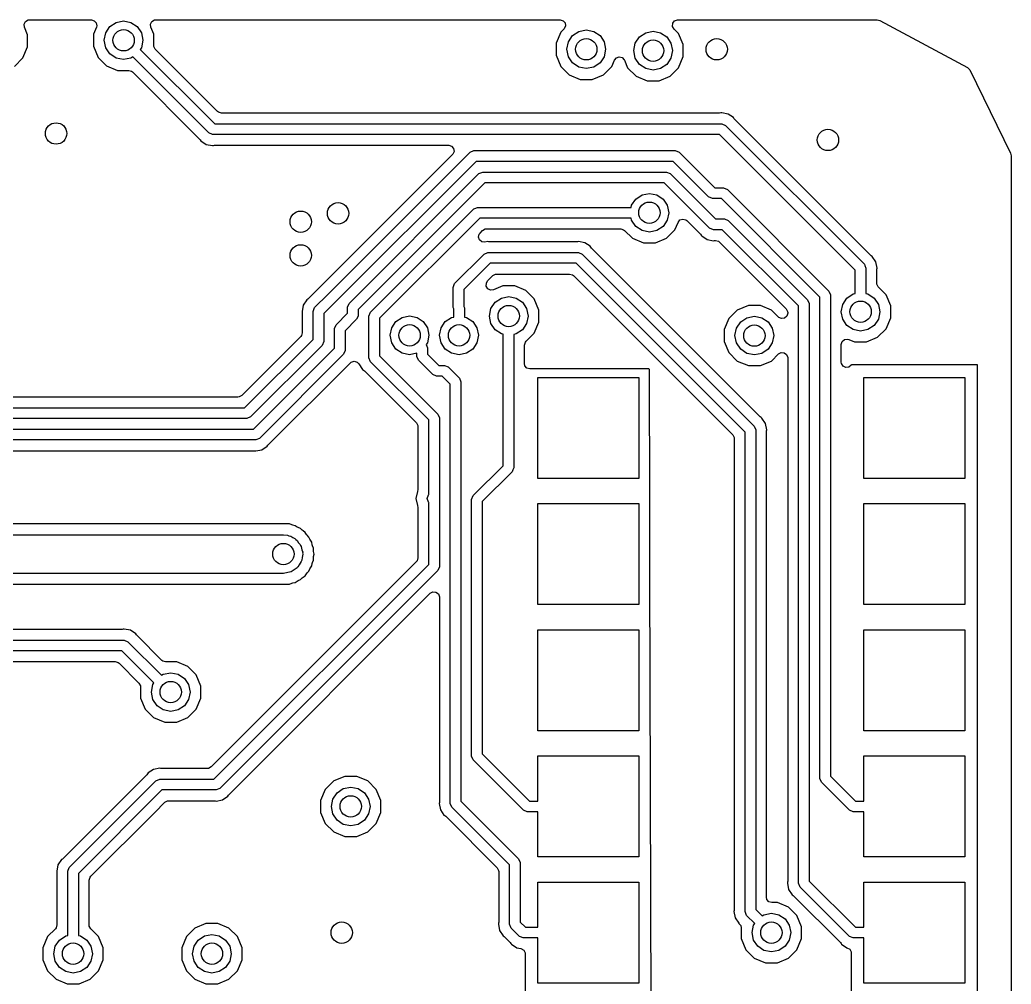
# Model space of a CAD drawing. Extents: x 2.66 to 5.22, y -3.92 to -3.24.
# Drawn here: x 4.7566 to 5.2205, y -3.6954 to -3.2441 of the extents above; entities that cross this region are included whole.
import ezdxf

# ---------------------------------------------------------------- set-up
doc = ezdxf.new("R2010")
doc.units = 0
doc.header["$MEASUREMENT"] = 0
doc.layers.add('BLACK', color=7, linetype='CONTINUOUS')

msp = doc.modelspace()

# ---------------------------------------------------------------- linework, layer by layer
at = {"layer": 'BLACK', "linetype": 'CONTINUOUS'}
for p, q in [((4.75853, -3.24617), (4.75917, -3.2449)), ((4.75868, -3.24758), (4.75853, -3.24617)), ((4.75917, -3.2449), (4.76039, -3.24417)), ((4.76039, -3.24417), (4.76101, -3.24409)), ((4.76101, -3.24409), (4.79005, -3.24409)), ((4.79005, -3.24409), (4.79142, -3.24449)), ((4.79142, -3.24449), (4.79235, -3.24557)), ((4.79235, -3.24557), (4.79255, -3.24697)), ((4.79255, -3.24697), (4.79238, -3.24758)), ((4.79675, -3.2502), (4.79872, -3.24726)), ((4.79872, -3.24726), (4.80165, -3.2453)), ((4.80165, -3.2453), (4.80512, -3.24461)), ((4.80512, -3.24461), (4.80858, -3.2453)), ((4.80858, -3.2453), (4.81152, -3.24726)), ((4.81152, -3.24726), (4.81348, -3.2502)), ((4.8177, -3.24617), (4.81834, -3.2449)), ((4.81785, -3.24758), (4.8177, -3.24617)), ((4.81834, -3.2449), (4.81956, -3.24417)), ((4.81956, -3.24417), (4.82018, -3.24409)), ((4.82018, -3.24409), (5.00942, -3.24409)), ((5.00942, -3.24409), (5.01078, -3.24449)), ((5.01078, -3.24449), (5.01171, -3.24557)), ((5.01191, -3.24697), (5.01132, -3.24826)), ((5.01171, -3.24557), (5.01191, -3.24697)), ((5.06204, -3.24715), (5.06214, -3.24573)), ((5.06272, -3.2484), (5.06204, -3.24715)), ((5.06214, -3.24573), (5.06299, -3.2446)), ((5.06299, -3.2446), (5.06432, -3.2441)), ((5.06432, -3.2441), (5.0645, -3.24409)), ((5.0645, -3.24409), (5.15783, -3.24409)), ((5.15783, -3.24409), (5.15902, -3.24439)), ((5.15902, -3.24439), (5.20007, -3.26635)), ((4.76016, -3.25113), (4.75868, -3.24758)), ((4.76016, -3.25674), (4.76016, -3.25113)), ((4.79238, -3.24758), (4.79102, -3.25086)), ((4.79102, -3.25086), (4.79102, -3.25646)), ((4.79606, -3.25366), (4.79675, -3.2502)), ((4.81348, -3.2502), (4.81417, -3.25366)), ((4.81921, -3.25086), (4.81785, -3.24758)), ((4.81921, -3.25605), (4.81921, -3.25086)), ((5.0097, -3.24989), (5.00756, -3.25507)), ((5.0112, -3.2484), (5.0097, -3.24989)), ((5.01132, -3.24826), (5.0112, -3.2484)), ((5.01329, -3.25441), (5.01525, -3.25147)), ((5.01525, -3.25147), (5.01819, -3.24951)), ((5.01819, -3.24951), (5.02165, -3.24882)), ((5.02165, -3.24882), (5.02512, -3.24951)), ((5.02512, -3.24951), (5.02806, -3.25147)), ((5.02806, -3.25147), (5.03002, -3.25441)), ((5.04651, -3.25211), (5.04944, -3.25015)), ((5.04944, -3.25015), (5.05291, -3.24946)), ((5.05291, -3.24946), (5.05637, -3.25015)), ((5.05637, -3.25015), (5.05931, -3.25211)), ((5.06486, -3.25053), (5.06272, -3.2484)), ((5.067, -3.25571), (5.06486, -3.25053)), ((4.79102, -3.25646), (4.79317, -3.26165)), ((4.79675, -3.25713), (4.79606, -3.25366)), ((4.81417, -3.25366), (4.81348, -3.25713)), ((4.81927, -3.25659), (4.81921, -3.25605)), ((4.81995, -3.25783), (4.81927, -3.25659)), ((5.00756, -3.25507), (5.00756, -3.26068)), ((5.0126, -3.25787), (5.01329, -3.25441)), ((5.03002, -3.25441), (5.03071, -3.25787)), ((5.04385, -3.25852), (5.04454, -3.25505)), ((5.04454, -3.25505), (5.04651, -3.25211)), ((5.05931, -3.25211), (5.06127, -3.25505)), ((5.06127, -3.25505), (5.06196, -3.25852)), ((5.067, -3.26132), (5.067, -3.25571)), ((4.75801, -3.26192), (4.76016, -3.25674)), ((4.79872, -3.26006), (4.79675, -3.25713)), ((4.80165, -3.26203), (4.79872, -3.26006)), ((4.81348, -3.25713), (4.81294, -3.25794)), ((4.81294, -3.25794), (4.84777, -3.29278)), ((4.84912, -3.287), (4.81995, -3.25783)), ((5.00756, -3.26068), (5.0097, -3.26586)), ((5.01329, -3.26134), (5.0126, -3.25787)), ((5.03071, -3.25787), (5.03002, -3.26134)), ((5.04454, -3.26198), (5.04385, -3.25852)), ((5.06196, -3.25852), (5.06127, -3.26198)), ((4.75405, -3.26589), (4.75801, -3.26192)), ((4.79317, -3.26165), (4.79713, -3.26561)), ((4.79713, -3.26561), (4.80231, -3.26776)), ((4.80512, -3.26272), (4.80165, -3.26203)), ((4.80858, -3.26203), (4.80512, -3.26272)), ((4.8094, -3.26148), (4.80858, -3.26203)), ((4.84496, -3.29704), (4.8094, -3.26148)), ((5.0097, -3.26586), (5.01367, -3.26982)), ((5.01525, -3.26428), (5.01329, -3.26134)), ((5.01819, -3.26624), (5.01525, -3.26428)), ((5.02806, -3.26428), (5.02512, -3.26624)), ((5.03002, -3.26134), (5.02806, -3.26428)), ((5.02964, -3.26982), (5.0336, -3.26586)), ((5.0336, -3.26586), (5.03482, -3.26292)), ((5.03482, -3.26292), (5.03571, -3.26181)), ((5.03571, -3.26181), (5.03706, -3.26136)), ((5.03706, -3.26136), (5.03843, -3.26172)), ((5.03843, -3.26172), (5.0394, -3.26275)), ((5.0394, -3.26275), (5.03948, -3.26292)), ((5.03948, -3.26292), (5.04096, -3.2665)), ((5.04651, -3.26492), (5.04454, -3.26198)), ((5.04944, -3.26688), (5.04651, -3.26492)), ((5.05931, -3.26492), (5.05637, -3.26688)), ((5.06127, -3.26198), (5.05931, -3.26492)), ((5.06486, -3.2665), (5.067, -3.26132)), ((4.80231, -3.26776), (4.80751, -3.26776)), ((4.80751, -3.26776), (4.80887, -3.26816)), ((4.80887, -3.26816), (4.80929, -3.26849)), ((4.80929, -3.26849), (4.8407, -3.29991)), ((5.01367, -3.26982), (5.01885, -3.27197)), ((5.02165, -3.26693), (5.01819, -3.26624)), ((5.02512, -3.26624), (5.02165, -3.26693)), ((5.02446, -3.27197), (5.02964, -3.26982)), ((5.04096, -3.2665), (5.04492, -3.27047)), ((5.04492, -3.27047), (5.0501, -3.27261)), ((5.05291, -3.26757), (5.04944, -3.26688)), ((5.05637, -3.26688), (5.05291, -3.26757)), ((5.05571, -3.27261), (5.06089, -3.27047)), ((5.06089, -3.27047), (5.06486, -3.2665)), ((5.20007, -3.26635), (5.20114, -3.26746)), ((5.20114, -3.26746), (5.22022, -3.30656)), ((5.01885, -3.27197), (5.02446, -3.27197)), ((5.0501, -3.27261), (5.05571, -3.27261)), ((4.84954, -3.28734), (4.84912, -3.287)), ((4.8509, -3.28774), (4.84954, -3.28734)), ((5.08405, -3.28774), (4.8509, -3.28774)), ((5.08454, -3.28769), (5.08405, -3.28774)), ((5.08504, -3.28759), (5.08454, -3.28769)), ((5.08798, -3.28817), (5.08504, -3.28759)), ((5.09047, -3.28984), (5.08798, -3.28817)), ((4.84777, -3.29278), (5.08504, -3.29278)), ((5.08504, -3.29278), (5.08681, -3.29351)), ((5.08681, -3.29351), (5.15177, -3.35847)), ((5.09076, -3.29026), (5.09047, -3.28984)), ((5.09107, -3.29065), (5.09076, -3.29026)), ((5.15463, -3.3542), (5.09107, -3.29065)), ((4.84673, -3.29778), (4.84496, -3.29704)), ((5.084, -3.29778), (4.84673, -3.29778)), ((5.1475, -3.36127), (5.084, -3.29778)), ((4.8407, -3.29991), (4.84101, -3.30029)), ((4.84101, -3.30029), (4.8413, -3.30071)), ((4.8413, -3.30071), (4.84379, -3.30238)), ((4.84379, -3.30238), (4.84673, -3.30296)), ((4.84673, -3.30296), (4.84723, -3.30286)), ((4.84723, -3.30286), (4.84772, -3.30281)), ((4.84772, -3.30281), (4.95727, -3.30281)), ((4.95727, -3.30281), (4.95863, -3.30321)), ((4.95905, -3.30712), (4.89167, -3.3745)), ((4.90065, -3.37264), (4.96725, -3.30605)), ((4.95863, -3.30321), (4.95956, -3.30429)), ((4.95918, -3.30698), (4.95905, -3.30712)), ((4.95977, -3.30569), (4.95918, -3.30698)), ((4.95956, -3.30429), (4.95977, -3.30569)), ((4.96725, -3.30605), (4.96902, -3.30531)), ((4.96902, -3.30531), (5.0437, -3.30531)), ((5.0437, -3.30531), (5.06327, -3.30531)), ((5.06327, -3.30531), (5.06504, -3.30605)), ((5.06504, -3.30605), (5.08172, -3.32273)), ((5.22022, -3.30656), (5.22047, -3.30767)), ((4.97005, -3.31031), (4.90419, -3.37618)), ((5.0437, -3.31031), (4.97005, -3.31031)), ((5.06223, -3.31031), (5.0437, -3.31031)), ((5.07891, -3.32699), (5.06223, -3.31031)), ((5.22047, -3.30767), (5.22047, -3.85761)), ((4.91065, -3.37679), (4.97139, -3.31605)), ((4.97139, -3.31605), (4.97316, -3.31531)), ((4.97316, -3.31531), (5.05913, -3.31531)), ((5.05913, -3.31531), (5.0609, -3.31605)), ((5.0609, -3.31605), (5.08214, -3.33729)), ((4.9742, -3.32031), (4.91492, -3.37959)), ((5.05809, -3.32031), (4.9742, -3.32031)), ((5.07933, -3.34156), (5.05809, -3.32031)), ((5.04478, -3.32797), (5.04772, -3.326)), ((5.04772, -3.326), (5.05118, -3.32531)), ((5.05118, -3.32531), (5.05465, -3.326)), ((5.05465, -3.326), (5.05758, -3.32797)), ((5.08172, -3.32273), (5.08591, -3.32273)), ((5.08591, -3.32273), (5.08768, -3.32346)), ((5.08768, -3.32346), (5.13521, -3.37099)), ((5.04282, -3.3309), (5.04478, -3.32797)), ((5.05758, -3.32797), (5.05955, -3.3309)), ((5.08068, -3.32773), (5.07891, -3.32699)), ((5.08487, -3.32773), (5.08068, -3.32773)), ((5.13094, -3.3738), (5.08487, -3.32773)), ((4.92065, -3.38093), (4.96898, -3.3326)), ((4.96898, -3.3326), (4.9695, -3.33239)), ((4.9695, -3.33239), (4.97075, -3.33187)), ((4.97075, -3.33187), (5.04262, -3.33187)), ((5.04262, -3.33187), (5.04282, -3.3309)), ((5.05955, -3.3309), (5.06024, -3.33437)), ((5.06024, -3.33437), (5.05955, -3.33784)), ((4.97178, -3.33687), (4.92492, -3.38373)), ((5.04262, -3.33687), (4.97178, -3.33687)), ((5.04282, -3.33784), (5.04262, -3.33687)), ((5.04478, -3.34077), (5.04282, -3.33784)), ((5.05955, -3.33784), (5.05758, -3.34077)), ((5.06313, -3.34235), (5.06458, -3.33886)), ((5.06458, -3.33886), (5.06547, -3.33775)), ((5.06547, -3.33775), (5.06682, -3.3373)), ((5.06682, -3.3373), (5.06819, -3.33765)), ((5.06819, -3.33765), (5.06869, -3.33804)), ((5.06869, -3.33804), (5.07507, -3.34442)), ((5.08214, -3.33729), (5.08633, -3.33729)), ((5.08633, -3.33729), (5.0881, -3.33802)), ((5.0881, -3.33802), (5.12521, -3.37514)), ((4.9712, -3.34576), (4.97153, -3.34438)), ((4.97153, -3.34438), (4.97193, -3.34385)), ((4.97193, -3.34385), (4.97313, -3.34265)), ((4.97313, -3.34265), (4.97438, -3.34197)), ((4.97438, -3.34197), (4.97491, -3.34191)), ((4.97491, -3.34191), (5.03774, -3.34191)), ((5.03774, -3.34191), (5.03911, -3.34231)), ((5.03911, -3.34231), (5.03953, -3.34265)), ((5.03953, -3.34265), (5.0432, -3.34632)), ((5.04772, -3.34274), (5.04478, -3.34077)), ((5.05118, -3.34343), (5.04772, -3.34274)), ((5.05465, -3.34274), (5.05118, -3.34343)), ((5.05758, -3.34077), (5.05465, -3.34274)), ((5.05916, -3.34632), (5.06313, -3.34235)), ((5.07507, -3.34442), (5.07538, -3.3448)), ((5.0811, -3.34229), (5.07933, -3.34156)), ((5.08529, -3.34229), (5.0811, -3.34229)), ((5.12094, -3.37794), (5.08529, -3.34229)), ((4.97167, -3.3471), (4.9712, -3.34576)), ((4.97279, -3.34797), (4.97167, -3.3471)), ((4.97421, -3.3481), (4.97279, -3.34797)), ((4.97559, -3.34782), (4.97421, -3.3481)), ((4.97609, -3.34792), (4.97559, -3.34782)), ((4.97658, -3.34797), (4.97609, -3.34792)), ((5.01701, -3.34797), (4.97658, -3.34797)), ((5.0175, -3.34792), (5.01701, -3.34797)), ((5.018, -3.34782), (5.0175, -3.34792)), ((5.02094, -3.34841), (5.018, -3.34782)), ((5.02343, -3.35008), (5.02094, -3.34841)), ((5.0432, -3.34632), (5.04838, -3.34846)), ((5.04838, -3.34846), (5.05398, -3.34846)), ((5.05398, -3.34846), (5.05916, -3.34632)), ((5.07538, -3.3448), (5.07567, -3.34523)), ((5.07567, -3.34523), (5.07816, -3.34689)), ((5.07816, -3.34689), (5.0811, -3.34748)), ((5.0811, -3.34748), (5.0816, -3.34738)), ((5.0816, -3.34738), (5.08209, -3.34733)), ((5.08209, -3.34733), (5.08216, -3.34733)), ((5.08216, -3.34733), (5.08353, -3.34773)), ((5.08353, -3.34773), (5.08394, -3.34807)), ((5.08394, -3.34807), (5.11517, -3.37929)), ((4.96004, -3.36752), (4.97382, -3.35374)), ((4.97382, -3.35374), (4.97559, -3.35301)), ((4.97559, -3.35301), (5.018, -3.35301)), ((5.018, -3.35301), (5.01976, -3.35374)), ((5.01976, -3.35374), (5.10019, -3.43417)), ((5.02372, -3.3505), (5.02343, -3.35008)), ((5.02403, -3.35088), (5.02372, -3.3505)), ((5.10306, -3.42991), (5.02403, -3.35088)), ((4.97663, -3.35801), (4.96431, -3.37033)), ((5.01696, -3.35801), (4.97663, -3.35801)), ((5.09593, -3.43698), (5.01696, -3.35801)), ((5.15177, -3.35847), (5.15198, -3.35899)), ((5.15501, -3.35452), (5.15463, -3.3542)), ((5.15544, -3.3548), (5.15501, -3.35452)), ((5.1571, -3.35729), (5.15544, -3.3548)), ((5.15769, -3.36024), (5.1571, -3.35729)), ((4.97798, -3.36379), (4.97922, -3.36311)), ((4.97922, -3.36311), (4.97976, -3.36305)), ((4.97976, -3.36305), (5.01383, -3.36305)), ((5.01383, -3.36305), (5.01519, -3.36345)), ((5.1475, -3.37215), (5.1475, -3.36127)), ((5.15198, -3.35899), (5.1525, -3.36024)), ((5.1525, -3.36024), (5.1525, -3.37215)), ((5.15754, -3.36123), (5.15759, -3.36074)), ((5.15754, -3.36727), (5.15754, -3.36123)), ((5.15759, -3.36074), (5.15769, -3.36024)), ((4.95931, -3.36929), (4.96004, -3.36752)), ((4.97482, -3.36869), (4.97487, -3.36727)), ((4.97487, -3.36727), (4.97548, -3.36628)), ((4.97548, -3.36628), (4.97798, -3.36379)), ((5.01519, -3.36345), (5.01561, -3.36379)), ((5.01561, -3.36379), (5.09015, -3.43832)), ((5.1576, -3.36781), (5.15754, -3.36727)), ((5.15828, -3.36905), (5.1576, -3.36781)), ((4.95931, -3.37865), (4.95931, -3.36929)), ((4.96431, -3.37033), (4.96431, -3.37826)), ((4.97555, -3.36991), (4.97482, -3.36869)), ((4.97682, -3.37054), (4.97555, -3.36991)), ((4.97823, -3.37039), (4.97682, -3.37054)), ((4.98255, -3.3686), (4.97823, -3.37039)), ((4.98816, -3.3686), (4.98255, -3.3686)), ((4.99334, -3.37075), (4.98816, -3.3686)), ((4.9973, -3.37471), (4.99334, -3.37075)), ((5.13521, -3.37099), (5.13594, -3.37276)), ((5.1436, -3.37431), (5.14653, -3.37234)), ((5.14653, -3.37234), (5.1475, -3.37215)), ((5.1525, -3.37215), (5.15347, -3.37234)), ((5.15347, -3.37234), (5.1564, -3.37431)), ((5.16195, -3.37272), (5.15828, -3.36905)), ((4.89086, -3.3751), (4.8892, -3.37759)), ((4.89129, -3.37482), (4.89086, -3.3751)), ((4.89167, -3.3745), (4.89129, -3.37482)), ((4.89453, -3.37877), (4.90065, -3.37264)), ((4.90419, -3.37618), (4.8988, -3.38157)), ((4.90065, -3.37264), (4.90065, -3.37264)), ((4.90419, -3.37618), (4.90419, -3.37618)), ((4.90992, -3.37855), (4.91065, -3.37679)), ((4.97699, -3.37923), (4.97895, -3.37629)), ((4.97895, -3.37629), (4.98189, -3.37433)), ((4.98189, -3.37433), (4.98535, -3.37364)), ((4.98535, -3.37364), (4.98882, -3.37433)), ((4.98882, -3.37433), (4.99176, -3.37629)), ((4.99176, -3.37629), (4.99372, -3.37923)), ((4.99945, -3.37989), (4.9973, -3.37471)), ((5.12521, -3.37514), (5.12594, -3.3769)), ((5.12594, -3.3769), (5.12594, -3.64709)), ((5.13094, -3.52163), (5.13094, -3.3738)), ((5.13594, -3.37276), (5.13594, -3.52161)), ((5.14163, -3.37724), (5.1436, -3.37431)), ((5.1564, -3.37431), (5.15837, -3.37724)), ((5.16409, -3.37791), (5.16195, -3.37272)), ((4.8892, -3.37759), (4.88861, -3.38053)), ((4.88861, -3.38053), (4.88871, -3.38103)), ((4.88871, -3.38103), (4.88876, -3.38152)), ((4.88876, -3.38152), (4.88876, -3.39051)), ((4.8938, -3.38053), (4.89453, -3.37877)), ((4.8938, -3.39364), (4.8938, -3.38053)), ((4.8988, -3.38157), (4.8988, -3.39468)), ((4.90453, -3.38681), (4.90992, -3.38143)), ((4.90992, -3.38143), (4.90992, -3.37855)), ((4.91492, -3.37959), (4.91492, -3.38246)), ((4.91992, -3.3827), (4.92065, -3.38093)), ((4.95959, -3.37932), (4.95931, -3.37865)), ((4.95959, -3.38317), (4.95959, -3.37932)), ((4.96431, -3.37826), (4.96459, -3.37893)), ((4.96459, -3.37893), (4.96459, -3.38317)), ((4.9763, -3.3827), (4.97699, -3.37923)), ((4.99372, -3.37923), (4.99441, -3.3827)), ((4.99945, -3.3855), (4.99945, -3.37989)), ((5.09231, -3.37989), (5.08834, -3.38385)), ((5.09749, -3.37774), (5.09231, -3.37989)), ((5.10309, -3.37774), (5.09749, -3.37774)), ((5.10827, -3.37989), (5.10309, -3.37774)), ((5.1116, -3.38322), (5.10827, -3.37989)), ((5.11517, -3.37929), (5.11585, -3.38054)), ((5.11591, -3.38144), (5.11551, -3.3828)), ((5.11585, -3.38054), (5.11591, -3.38107)), ((5.11591, -3.38107), (5.11591, -3.38144)), ((5.12094, -3.64813), (5.12094, -3.37794)), ((5.14094, -3.38071), (5.14163, -3.37724)), ((5.14163, -3.38417), (5.14094, -3.38071)), ((5.15837, -3.37724), (5.15906, -3.38071)), ((5.15906, -3.38071), (5.15837, -3.38417)), ((5.16409, -3.38351), (5.16409, -3.37791)), ((4.91419, -3.38423), (4.9088, -3.38962)), ((4.91482, -3.3827), (4.91419, -3.38423)), ((4.91492, -3.38246), (4.91482, -3.3827)), ((4.91992, -3.40234), (4.91992, -3.3827)), ((4.92492, -3.38373), (4.92492, -3.40131)), ((4.93061, -3.38827), (4.93257, -3.38533)), ((4.93257, -3.38533), (4.93551, -3.38337)), ((4.93551, -3.38337), (4.93898, -3.38268)), ((4.93898, -3.38268), (4.94244, -3.38337)), ((4.94244, -3.38337), (4.94538, -3.38533)), ((4.94538, -3.38533), (4.94734, -3.38827)), ((4.95372, -3.38827), (4.95568, -3.38533)), ((4.95568, -3.38533), (4.95862, -3.38337)), ((4.95862, -3.38337), (4.95959, -3.38317)), ((4.96459, -3.38317), (4.96555, -3.38337)), ((4.96555, -3.38337), (4.96849, -3.38533)), ((4.96849, -3.38533), (4.97045, -3.38827)), ((4.97699, -3.38616), (4.9763, -3.3827)), ((4.97895, -3.3891), (4.97699, -3.38616)), ((4.99372, -3.38616), (4.99176, -3.3891)), ((4.99441, -3.3827), (4.99372, -3.38616)), ((4.9973, -3.39068), (4.99945, -3.3855)), ((5.08834, -3.38385), (5.08619, -3.38903)), ((5.09192, -3.38837), (5.09389, -3.38543)), ((5.09389, -3.38543), (5.09682, -3.38347)), ((5.09682, -3.38347), (5.10029, -3.38278)), ((5.10029, -3.38278), (5.10375, -3.38347)), ((5.10375, -3.38347), (5.10669, -3.38543)), ((5.10669, -3.38543), (5.10865, -3.38837)), ((5.11174, -3.38334), (5.1116, -3.38322)), ((5.11303, -3.38393), (5.11174, -3.38334)), ((5.11443, -3.38373), (5.11303, -3.38393)), ((5.11551, -3.3828), (5.11443, -3.38373)), ((5.1436, -3.38711), (5.14163, -3.38417)), ((5.15837, -3.38417), (5.1564, -3.38711)), ((5.16195, -3.38869), (5.16409, -3.38351)), ((4.88876, -3.39051), (4.88836, -3.39187)), ((4.9038, -3.38858), (4.90453, -3.38681)), ((4.9038, -3.39778), (4.9038, -3.38858)), ((4.9088, -3.38962), (4.9088, -3.39882)), ((4.92992, -3.39173), (4.93061, -3.38827)), ((4.94734, -3.38827), (4.94803, -3.39173)), ((4.95303, -3.39173), (4.95372, -3.38827)), ((4.97045, -3.38827), (4.97114, -3.39173)), ((4.98189, -3.39106), (4.97895, -3.3891)), ((4.9827, -3.39122), (4.98189, -3.39106)), ((4.98882, -3.39106), (4.9877, -3.39129)), ((4.99176, -3.3891), (4.98882, -3.39106)), ((4.99347, -3.39451), (4.9973, -3.39068)), ((5.08619, -3.38903), (5.08619, -3.39464)), ((5.09123, -3.39184), (5.09192, -3.38837)), ((5.10865, -3.38837), (5.10934, -3.39184)), ((5.14653, -3.38907), (5.1436, -3.38711)), ((5.15, -3.38976), (5.14653, -3.38907)), ((5.15347, -3.38907), (5.15, -3.38976)), ((5.1564, -3.38711), (5.15347, -3.38907)), ((5.15798, -3.39266), (5.16195, -3.38869)), ((4.88802, -3.39229), (4.86042, -3.41989)), ((4.86177, -3.42567), (4.8938, -3.39364)), ((4.88836, -3.39187), (4.88802, -3.39229)), ((4.8988, -3.39468), (4.89807, -3.39644)), ((4.93061, -3.3952), (4.92992, -3.39173)), ((4.93257, -3.39814), (4.93061, -3.3952)), ((4.94734, -3.3952), (4.94674, -3.39609)), ((4.94803, -3.39173), (4.94734, -3.3952)), ((4.95372, -3.3952), (4.95303, -3.39173)), ((4.95568, -3.39814), (4.95372, -3.3952)), ((4.97045, -3.3952), (4.96849, -3.39814)), ((4.97114, -3.39173), (4.97045, -3.3952)), ((4.9827, -3.45274), (4.9827, -3.39122)), ((4.9877, -3.39129), (4.9877, -3.45378)), ((4.99274, -3.39629), (4.99314, -3.39493)), ((4.99314, -3.39493), (4.99347, -3.39451)), ((5.08619, -3.39464), (5.08834, -3.39982)), ((5.09192, -3.3953), (5.09123, -3.39184)), ((5.09389, -3.39824), (5.09192, -3.3953)), ((5.10865, -3.3953), (5.10669, -3.39824)), ((5.10934, -3.39184), (5.10865, -3.3953)), ((5.14098, -3.396), (5.14138, -3.39464)), ((5.14138, -3.39464), (5.14246, -3.39371)), ((5.14246, -3.39371), (5.14386, -3.39351)), ((5.14386, -3.39351), (5.14447, -3.39367)), ((5.14447, -3.39367), (5.1472, -3.3948)), ((5.1472, -3.3948), (5.1528, -3.3948)), ((5.1528, -3.3948), (5.15798, -3.39266)), ((4.89807, -3.39644), (4.86457, -3.42994)), ((4.86591, -3.43567), (4.9038, -3.39778)), ((4.9088, -3.39882), (4.90807, -3.40059)), ((4.93551, -3.4001), (4.93257, -3.39814)), ((4.93898, -3.40079), (4.93551, -3.4001)), ((4.94238, -3.40011), (4.93898, -3.40079)), ((4.94238, -3.40157), (4.94238, -3.40011)), ((4.94674, -3.39609), (4.94738, -3.39764)), ((4.94738, -3.39764), (4.94738, -3.40054)), ((4.95862, -3.4001), (4.95568, -3.39814)), ((4.96209, -3.40079), (4.95862, -3.4001)), ((4.96555, -3.4001), (4.96209, -3.40079)), ((4.96849, -3.39814), (4.96555, -3.4001)), ((4.99274, -3.40496), (4.99274, -3.39629)), ((5.08834, -3.39982), (5.09231, -3.40379)), ((5.09682, -3.4002), (5.09389, -3.39824)), ((5.10029, -3.40089), (5.09682, -3.4002)), ((5.10375, -3.4002), (5.10029, -3.40089)), ((5.10669, -3.39824), (5.10375, -3.4002)), ((5.1116, -3.40045), (5.11285, -3.39977)), ((5.11285, -3.39977), (5.11427, -3.39988)), ((5.11427, -3.39988), (5.1154, -3.40073)), ((5.14098, -3.4043), (5.14098, -3.396)), ((4.90807, -3.40059), (4.86872, -3.43994)), ((4.87298, -3.4428), (4.91093, -3.40485)), ((4.91093, -3.40485), (4.91131, -3.40454)), ((4.91131, -3.40454), (4.91164, -3.40432)), ((4.91164, -3.40432), (4.913, -3.40389)), ((4.913, -3.40389), (4.91437, -3.40427)), ((4.91437, -3.40427), (4.91514, -3.40501)), ((4.91514, -3.40501), (4.91699, -3.40778)), ((4.92065, -3.40411), (4.91992, -3.40234)), ((4.94789, -3.43135), (4.92065, -3.40411)), ((4.92492, -3.40131), (4.95216, -3.42855)), ((4.94311, -3.40334), (4.94238, -3.40157)), ((4.94983, -3.41006), (4.94311, -3.40334)), ((4.94738, -3.40054), (4.95263, -3.40579)), ((4.99296, -3.40601), (4.99274, -3.40496)), ((5.09231, -3.40379), (5.09749, -3.40593)), ((5.10309, -3.40593), (5.10827, -3.40379)), ((5.10827, -3.40379), (5.1116, -3.40045)), ((5.1154, -3.40073), (5.1159, -3.40206)), ((5.1159, -3.40206), (5.11591, -3.40224)), ((5.11591, -3.40224), (5.11591, -3.64714)), ((5.14107, -3.40497), (5.14098, -3.4043)), ((5.14182, -3.40618), (5.14107, -3.40497)), ((4.91699, -3.40778), (4.91741, -3.40806)), ((4.91741, -3.40806), (4.91779, -3.40837)), ((4.91779, -3.40837), (4.94212, -3.4327)), ((4.95263, -3.40579), (4.95522, -3.40579)), ((4.95522, -3.40579), (4.95698, -3.40652)), ((4.95698, -3.40652), (4.96224, -3.41178)), ((4.99389, -3.40708), (4.99296, -3.40601)), ((4.99526, -3.40748), (4.99389, -3.40708)), ((5.05093, -3.40748), (4.99526, -3.40748)), ((5.05114, -3.40752), (5.05093, -3.40748)), ((5.05118, -3.40773), (5.05114, -3.40752)), ((5.05136, -3.47002), (5.05118, -3.40773)), ((5.09749, -3.40593), (5.10309, -3.40593)), ((5.1431, -3.40679), (5.14182, -3.40618)), ((5.14451, -3.40661), (5.1431, -3.40679)), ((5.1456, -3.4057), (5.14451, -3.40661)), ((5.1457, -3.40556), (5.1456, -3.4057)), ((5.14592, -3.40551), (5.1457, -3.40556)), ((5.20448, -3.40551), (5.14592, -3.40551)), ((5.20468, -3.40555), (5.20448, -3.40551)), ((5.20472, -3.40576), (5.20468, -3.40555)), ((5.20472, -3.75959), (5.20472, -3.40576)), ((4.95159, -3.41079), (4.94983, -3.41006)), ((4.95418, -3.41079), (4.95159, -3.41079)), ((4.95797, -3.41458), (4.95418, -3.41079)), ((4.96224, -3.41178), (4.96297, -3.41354)), ((4.96297, -3.41354), (4.96297, -3.60975)), ((4.99902, -3.45866), (4.99902, -3.41142)), ((4.99902, -3.41142), (5.04626, -3.41142)), ((5.04626, -3.41142), (5.04626, -3.45866)), ((5.15157, -3.45866), (5.15157, -3.41142)), ((5.15157, -3.41142), (5.19882, -3.41142)), ((5.19882, -3.41142), (5.19882, -3.45866)), ((4.95797, -3.61078), (4.95797, -3.41458)), ((4.85864, -3.42063), (4.66928, -3.42063)), ((4.85918, -3.42057), (4.85864, -3.42063)), ((4.86042, -3.41989), (4.85918, -3.42057)), ((4.66829, -3.42567), (4.86177, -3.42567)), ((4.86281, -3.43067), (4.66932, -3.43067)), ((4.86457, -3.42994), (4.86281, -3.43067)), ((4.94212, -3.4327), (4.9428, -3.43395)), ((4.94789, -3.46629), (4.94789, -3.43135)), ((4.95216, -3.42855), (4.95289, -3.43031)), ((4.95289, -3.43031), (4.95289, -3.5)), ((5.10344, -3.43022), (5.10306, -3.42991)), ((5.10386, -3.4305), (5.10344, -3.43022)), ((5.10551, -3.43297), (5.10386, -3.4305)), ((4.67243, -3.43567), (4.86591, -3.43567)), ((4.9428, -3.43395), (4.94285, -3.43448)), ((4.94285, -3.43448), (4.94285, -3.46388)), ((5.09593, -3.66142), (5.09593, -3.43698)), ((5.10019, -3.43417), (5.10093, -3.43594)), ((5.10093, -3.43594), (5.10093, -3.66038)), ((5.10553, -3.433), (5.10551, -3.43297)), ((5.10551, -3.43297), (5.10551, -3.43297)), ((5.10611, -3.43594), (5.10553, -3.433)), ((5.10596, -3.43693), (5.10601, -3.43644)), ((5.10596, -3.65465), (5.10596, -3.43693)), ((5.10601, -3.43644), (5.10611, -3.43594)), ((4.86695, -3.44067), (4.67347, -3.44067)), ((4.86872, -3.43994), (4.86695, -3.44067)), ((5.09015, -3.43832), (5.09083, -3.43957)), ((5.09083, -3.43957), (5.09089, -3.44011)), ((5.09089, -3.44011), (5.09089, -3.66043)), ((4.6766, -3.44571), (4.86596, -3.44571)), ((4.86596, -3.44571), (4.86645, -3.44576)), ((4.86645, -3.44576), (4.86695, -3.44586)), ((4.86695, -3.44586), (4.86989, -3.44527)), ((4.86989, -3.44527), (4.87238, -3.4436)), ((4.87238, -3.4436), (4.87267, -3.44318)), ((4.87267, -3.44318), (4.87298, -3.4428)), ((4.9687, -3.46674), (4.9827, -3.45274)), ((4.98696, -3.45555), (4.97297, -3.46954)), ((4.98731, -3.45472), (4.98696, -3.45555)), ((4.9877, -3.45378), (4.98731, -3.45472)), ((5.04626, -3.45866), (4.99902, -3.45866)), ((5.19882, -3.45866), (5.15157, -3.45866)), ((4.94258, -3.46478), (4.94192, -3.46811)), ((4.94285, -3.46388), (4.94258, -3.46478)), ((4.94192, -3.46811), (4.94258, -3.47144)), ((4.94711, -3.46811), (4.94784, -3.46634)), ((4.94784, -3.46988), (4.94711, -3.46811)), ((4.94784, -3.46634), (4.94789, -3.46629)), ((4.94789, -3.4699), (4.94784, -3.46988)), ((4.94789, -3.49896), (4.94789, -3.4699)), ((4.96797, -3.4685), (4.9687, -3.46674)), ((4.96797, -3.58866), (4.96797, -3.4685)), ((4.97297, -3.46954), (4.97297, -3.58763)), ((4.94258, -3.47144), (4.94285, -3.47234)), ((4.94285, -3.47234), (4.94285, -3.49583)), ((4.99902, -3.51772), (4.99902, -3.47047)), ((4.99902, -3.47047), (5.04626, -3.47047)), ((5.04626, -3.47047), (5.04626, -3.51772)), ((5.0514, -3.4705), (5.05136, -3.47002)), ((5.05145, -3.47072), (5.0514, -3.4705)), ((5.05145, -3.50304), (5.05145, -3.47072)), ((5.15157, -3.51772), (5.15157, -3.47047)), ((5.15157, -3.47047), (5.19882, -3.47047)), ((5.19882, -3.47047), (5.19882, -3.51772)), ((4.88272, -3.48), (4.71494, -3.48)), ((4.8838, -3.48045), (4.88272, -3.48)), ((4.88428, -3.48059), (4.8838, -3.48045)), ((4.88542, -3.48082), (4.88428, -3.48059)), ((4.88639, -3.48147), (4.88542, -3.48082)), ((4.88683, -3.4817), (4.88639, -3.48147)), ((4.88791, -3.48215), (4.88683, -3.4817)), ((4.88873, -3.48297), (4.88791, -3.48215)), ((4.88911, -3.48328), (4.88873, -3.48297)), ((4.89008, -3.48393), (4.88911, -3.48328)), ((4.7133, -3.48504), (4.87992, -3.48504)), ((4.87992, -3.48504), (4.8818, -3.48524)), ((4.8818, -3.48524), (4.88252, -3.48556)), ((4.88252, -3.48556), (4.88339, -3.48573)), ((4.88339, -3.48573), (4.88434, -3.48637)), ((4.88434, -3.48637), (4.88524, -3.48677)), ((4.88524, -3.48677), (4.8857, -3.48727)), ((4.8857, -3.48727), (4.88632, -3.48769)), ((4.88632, -3.48769), (4.88704, -3.48877)), ((4.89073, -3.4849), (4.89008, -3.48393)), ((4.89104, -3.48529), (4.89073, -3.4849)), ((4.89187, -3.48611), (4.89104, -3.48529)), ((4.89232, -3.48719), (4.89187, -3.48611)), ((4.89255, -3.48762), (4.89232, -3.48719)), ((4.8932, -3.4886), (4.89255, -3.48762)), ((4.88704, -3.48877), (4.88776, -3.48957)), ((4.88776, -3.48957), (4.88794, -3.49011)), ((4.88794, -3.49011), (4.88829, -3.49063)), ((4.88829, -3.49063), (4.88857, -3.49205)), ((4.88857, -3.49205), (4.88893, -3.49315)), ((4.88893, -3.49315), (4.88888, -3.4936)), ((4.89343, -3.48974), (4.8932, -3.4886)), ((4.89357, -3.49021), (4.89343, -3.48974)), ((4.89402, -3.49129), (4.89357, -3.49021)), ((4.89402, -3.49246), (4.89402, -3.49129)), ((4.89406, -3.49295), (4.89402, -3.49246)), ((4.89429, -3.49409), (4.89406, -3.49295)), ((4.94212, -3.49762), (4.84604, -3.59369)), ((4.88829, -3.49756), (4.88726, -3.49909)), ((4.88836, -3.49719), (4.88829, -3.49756)), ((4.88853, -3.49689), (4.88836, -3.49719)), ((4.88866, -3.49568), (4.88853, -3.49689)), ((4.88898, -3.49409), (4.88866, -3.49568)), ((4.88888, -3.4936), (4.88898, -3.49409)), ((4.89357, -3.49798), (4.89402, -3.4969)), ((4.89402, -3.49573), (4.89406, -3.49524)), ((4.89402, -3.4969), (4.89402, -3.49573)), ((4.89406, -3.49524), (4.89429, -3.49409)), ((4.94245, -3.4972), (4.94212, -3.49762)), ((4.94285, -3.49583), (4.94245, -3.4972)), ((4.84739, -3.59947), (4.94789, -3.49896)), ((4.95216, -3.50177), (4.85019, -3.60374)), ((4.88339, -3.50246), (4.87992, -3.50315)), ((4.88349, -3.50239), (4.88339, -3.50246)), ((4.8836, -3.50237), (4.88349, -3.50239)), ((4.88449, -3.50172), (4.8836, -3.50237)), ((4.88632, -3.5005), (4.88449, -3.50172)), ((4.88646, -3.50029), (4.88632, -3.5005)), ((4.88665, -3.50015), (4.88646, -3.50029)), ((4.88726, -3.49909), (4.88665, -3.50015)), ((4.89104, -3.5029), (4.89187, -3.50208)), ((4.89187, -3.50208), (4.89232, -3.501)), ((4.89232, -3.501), (4.89255, -3.50056)), ((4.89255, -3.50056), (4.8932, -3.49959)), ((4.8932, -3.49959), (4.89343, -3.49845)), ((4.89343, -3.49845), (4.89357, -3.49798)), ((4.95289, -3.5), (4.95216, -3.50177)), ((4.87992, -3.50315), (4.71705, -3.50315)), ((4.88542, -3.50737), (4.88639, -3.50672)), ((4.88639, -3.50672), (4.88683, -3.50649)), ((4.88683, -3.50649), (4.88791, -3.50604)), ((4.88791, -3.50604), (4.88873, -3.50522)), ((4.88873, -3.50522), (4.88911, -3.5049)), ((4.88911, -3.5049), (4.89008, -3.50426)), ((4.89008, -3.50426), (4.89073, -3.50329)), ((4.89073, -3.50329), (4.89104, -3.5029)), ((5.05216, -3.76058), (5.05145, -3.50304)), ((4.72018, -3.50819), (4.88272, -3.50819)), ((4.88272, -3.50819), (4.8838, -3.50774)), ((4.8838, -3.50774), (4.88428, -3.5076)), ((4.88428, -3.5076), (4.88542, -3.50737)), ((4.94863, -3.51242), (4.94988, -3.51174)), ((4.94988, -3.51174), (4.95129, -3.51185)), ((4.85446, -3.6066), (4.94863, -3.51242)), ((4.95129, -3.51185), (4.95243, -3.5127)), ((4.95243, -3.5127), (4.95293, -3.51403)), ((4.95293, -3.51403), (4.95293, -3.51421)), ((4.95293, -3.51421), (4.95293, -3.60979)), ((5.04626, -3.51772), (4.99902, -3.51772)), ((5.19882, -3.51772), (5.15157, -3.51772)), ((5.13096, -3.52168), (5.13094, -3.52163)), ((5.13096, -3.59909), (5.13096, -3.52168)), ((5.13594, -3.52161), (5.13596, -3.52165)), ((5.13596, -3.52165), (5.13596, -3.59806)), ((4.80438, -3.52933), (4.70408, -3.52933)), ((4.80487, -3.52928), (4.80438, -3.52933)), ((4.80537, -3.52918), (4.80487, -3.52928)), ((4.80831, -3.52976), (4.80537, -3.52918)), ((4.81081, -3.53143), (4.80831, -3.52976)), ((4.99902, -3.57677), (4.99902, -3.52953)), ((4.99902, -3.52953), (5.04626, -3.52953)), ((5.04626, -3.52953), (5.04626, -3.57677)), ((5.15157, -3.57677), (5.15157, -3.52953)), ((5.15157, -3.52953), (5.19882, -3.52953)), ((5.19882, -3.52953), (5.19882, -3.57677)), ((4.69394, -3.53437), (4.80537, -3.53437)), ((4.80537, -3.53437), (4.80714, -3.5351)), ((4.81109, -3.53185), (4.81081, -3.53143)), ((4.8114, -3.53224), (4.81109, -3.53185)), ((4.823, -3.54383), (4.8114, -3.53224)), ((4.80433, -3.53937), (4.69498, -3.53937)), ((4.81935, -3.55438), (4.80433, -3.53937)), ((4.80714, -3.5351), (4.82288, -3.55084)), ((4.82341, -3.54417), (4.823, -3.54383)), ((4.82478, -3.54457), (4.82341, -3.54417)), ((4.69811, -3.54441), (4.8012, -3.54441)), ((4.8012, -3.54441), (4.80257, -3.54481)), ((4.80257, -3.54481), (4.80298, -3.54514)), ((4.80298, -3.54514), (4.81233, -3.55449)), ((4.82997, -3.54457), (4.82478, -3.54457)), ((4.83515, -3.54671), (4.82997, -3.54457)), ((4.83911, -3.55068), (4.83515, -3.54671)), ((4.82288, -3.55084), (4.8237, -3.5503)), ((4.8237, -3.5503), (4.82717, -3.54961)), ((4.82717, -3.54961), (4.83063, -3.5503)), ((4.83063, -3.5503), (4.83357, -3.55226)), ((4.83357, -3.55226), (4.83553, -3.5552)), ((4.84126, -3.55586), (4.83911, -3.55068)), ((4.81233, -3.55449), (4.81301, -3.55574)), ((4.81301, -3.55574), (4.81307, -3.55627)), ((4.81307, -3.55627), (4.81307, -3.56147)), ((4.81811, -3.55866), (4.8188, -3.5552)), ((4.8188, -3.5552), (4.81935, -3.55438)), ((4.83553, -3.5552), (4.83622, -3.55866)), ((4.84126, -3.56147), (4.84126, -3.55586)), ((4.81307, -3.56147), (4.81522, -3.56665)), ((4.8188, -3.56213), (4.81811, -3.55866)), ((4.82076, -3.56506), (4.8188, -3.56213)), ((4.83553, -3.56213), (4.83357, -3.56506)), ((4.83622, -3.55866), (4.83553, -3.56213)), ((4.83911, -3.56665), (4.84126, -3.56147)), ((4.81522, -3.56665), (4.81918, -3.57061)), ((4.8237, -3.56703), (4.82076, -3.56506)), ((4.82717, -3.56772), (4.8237, -3.56703)), ((4.83063, -3.56703), (4.82717, -3.56772)), ((4.83357, -3.56506), (4.83063, -3.56703)), ((4.83515, -3.57061), (4.83911, -3.56665)), ((4.81918, -3.57061), (4.82436, -3.57276)), ((4.82997, -3.57276), (4.83515, -3.57061)), ((4.82436, -3.57276), (4.82997, -3.57276)), ((5.04626, -3.57677), (4.99902, -3.57677)), ((5.19882, -3.57677), (5.15157, -3.57677)), ((4.9687, -3.59043), (4.96797, -3.58866)), ((4.99225, -3.61397), (4.9687, -3.59043)), ((4.97297, -3.58763), (4.99505, -3.6097)), ((4.99902, -3.6097), (4.99902, -3.58858)), ((4.99902, -3.58858), (5.04626, -3.58858)), ((5.04626, -3.58858), (5.04626, -3.63583)), ((5.15157, -3.6097), (5.15157, -3.58858)), ((5.15157, -3.58858), (5.19882, -3.58858)), ((5.19882, -3.58858), (5.19882, -3.63583)), ((4.81911, -3.59487), (4.81661, -3.59653)), ((4.82205, -3.59428), (4.81911, -3.59487)), ((4.82255, -3.59438), (4.82205, -3.59428)), ((4.82304, -3.59443), (4.82255, -3.59438)), ((4.84426, -3.59443), (4.82304, -3.59443)), ((4.84479, -3.59437), (4.84426, -3.59443)), ((4.84604, -3.59369), (4.84479, -3.59437)), ((4.81602, -3.59734), (4.77687, -3.63649)), ((4.81633, -3.59696), (4.81602, -3.59734)), ((4.81661, -3.59653), (4.81633, -3.59696)), ((4.82028, -3.6002), (4.82205, -3.59947)), ((4.82205, -3.59947), (4.84739, -3.59947)), ((4.90861, -3.59811), (4.90343, -3.60026)), ((4.91422, -3.59811), (4.90861, -3.59811)), ((4.9194, -3.60026), (4.91422, -3.59811)), ((5.1317, -3.60086), (5.13096, -3.59909)), ((5.13596, -3.59806), (5.14761, -3.6097)), ((4.77973, -3.64075), (4.82028, -3.6002)), ((4.82308, -3.60447), (4.784, -3.64356)), ((4.84843, -3.60447), (4.82308, -3.60447)), ((4.85019, -3.60374), (4.84843, -3.60447)), ((4.89947, -3.60422), (4.89732, -3.6094)), ((4.90343, -3.60026), (4.89947, -3.60422)), ((4.90501, -3.6058), (4.90795, -3.60384)), ((4.90795, -3.60384), (4.91142, -3.60315)), ((4.91142, -3.60315), (4.91488, -3.60384)), ((4.91488, -3.60384), (4.91782, -3.6058)), ((4.92337, -3.60422), (4.9194, -3.60026)), ((4.92551, -3.6094), (4.92337, -3.60422)), ((5.14481, -3.61397), (5.1317, -3.60086)), ((4.84843, -3.60966), (4.85137, -3.60907)), ((4.85137, -3.60907), (4.85386, -3.6074)), ((4.85386, -3.6074), (4.85414, -3.60698)), ((4.85414, -3.60698), (4.85446, -3.6066)), ((4.90236, -3.6122), (4.90305, -3.60874)), ((4.90305, -3.60874), (4.90501, -3.6058)), ((4.91782, -3.6058), (4.91978, -3.60874)), ((4.91978, -3.60874), (4.92047, -3.6122)), ((4.81967, -3.61501), (4.82443, -3.61025)), ((4.82443, -3.61025), (4.82568, -3.60957)), ((4.82568, -3.60957), (4.82621, -3.60951)), ((4.82621, -3.60951), (4.84743, -3.60951)), ((4.84743, -3.60951), (4.84793, -3.60956)), ((4.84793, -3.60956), (4.84843, -3.60966)), ((4.89732, -3.6094), (4.89732, -3.61501)), ((4.90305, -3.61567), (4.90236, -3.6122)), ((4.92047, -3.6122), (4.91978, -3.61567)), ((4.92551, -3.61501), (4.92551, -3.6094)), ((4.95288, -3.61028), (4.95279, -3.61078)), ((4.95279, -3.61078), (4.95337, -3.61372)), ((4.95293, -3.60979), (4.95288, -3.61028)), ((4.95337, -3.61372), (4.95504, -3.61622)), ((4.9587, -3.61255), (4.95797, -3.61078)), ((4.98569, -3.63954), (4.9587, -3.61255)), ((4.96297, -3.60975), (4.98996, -3.63673)), ((4.99505, -3.6097), (4.99902, -3.6097)), ((5.14761, -3.6097), (5.15157, -3.6097)), ((4.78977, -3.6449), (4.81967, -3.61501)), ((4.89732, -3.61501), (4.89947, -3.62019)), ((4.90501, -3.61861), (4.90305, -3.61567)), ((4.91978, -3.61567), (4.91782, -3.61861)), ((4.92337, -3.62019), (4.92551, -3.61501)), ((4.95504, -3.61622), (4.95546, -3.6165)), ((4.95546, -3.6165), (4.95584, -3.61681)), ((4.95584, -3.61681), (4.97991, -3.64088)), ((4.99402, -3.6147), (4.99225, -3.61397)), ((4.99902, -3.6147), (4.99402, -3.6147)), ((4.99902, -3.63583), (4.99902, -3.6147)), ((5.14657, -3.6147), (5.14481, -3.61397)), ((5.15157, -3.6147), (5.14657, -3.6147)), ((5.15157, -3.63583), (5.15157, -3.6147)), ((4.89947, -3.62019), (4.90343, -3.62415)), ((4.90795, -3.62057), (4.90501, -3.61861)), ((4.91142, -3.62126), (4.90795, -3.62057)), ((4.91488, -3.62057), (4.91142, -3.62126)), ((4.91782, -3.61861), (4.91488, -3.62057)), ((4.9194, -3.62415), (4.92337, -3.62019)), ((4.90343, -3.62415), (4.90861, -3.6263)), ((4.90861, -3.6263), (4.91422, -3.6263)), ((4.91422, -3.6263), (4.9194, -3.62415)), ((4.77648, -3.6368), (4.77606, -3.63708)), ((4.77687, -3.63649), (4.77648, -3.6368)), ((4.98996, -3.63673), (4.99069, -3.6385)), ((5.04626, -3.63583), (4.99902, -3.63583)), ((5.19882, -3.63583), (5.15157, -3.63583)), ((4.77439, -3.63958), (4.77381, -3.64252)), ((4.77606, -3.63708), (4.77439, -3.63958)), ((4.779, -3.64252), (4.77973, -3.64075)), ((4.97991, -3.64088), (4.98059, -3.64213)), ((4.98569, -3.66732), (4.98569, -3.63954)), ((4.99069, -3.6385), (4.99069, -3.66629)), ((4.77381, -3.64252), (4.77391, -3.64302)), ((4.77391, -3.64302), (4.77396, -3.64351)), ((4.77396, -3.64351), (4.77396, -3.66767)), ((4.779, -3.67254), (4.779, -3.64252)), ((4.784, -3.64356), (4.784, -3.67254)), ((4.78904, -3.64669), (4.78944, -3.64532)), ((4.78944, -3.64532), (4.78977, -3.6449)), ((4.98059, -3.64213), (4.98065, -3.64267)), ((4.98065, -3.64267), (4.98065, -3.66633)), ((4.78904, -3.66767), (4.78904, -3.64669)), ((4.99902, -3.66876), (4.99902, -3.64764)), ((4.99902, -3.64764), (5.04626, -3.64764)), ((5.04626, -3.64764), (5.04626, -3.69488)), ((5.11586, -3.64763), (5.11576, -3.64813)), ((5.11576, -3.64813), (5.11634, -3.65107)), ((5.11591, -3.64714), (5.11586, -3.64763)), ((5.12168, -3.6499), (5.12094, -3.64813)), ((5.14481, -3.67303), (5.12168, -3.6499)), ((5.12594, -3.64709), (5.14761, -3.66876)), ((5.15157, -3.66876), (5.15157, -3.64764)), ((5.15157, -3.64764), (5.19882, -3.64764)), ((5.19882, -3.64764), (5.19882, -3.69488)), ((5.10619, -3.65569), (5.10596, -3.65465)), ((5.11634, -3.65107), (5.11801, -3.65357)), ((5.11801, -3.65357), (5.11843, -3.65385)), ((5.11843, -3.65385), (5.11881, -3.65416)), ((5.11881, -3.65416), (5.14054, -3.67589)), ((5.10712, -3.65677), (5.10619, -3.65569)), ((5.10848, -3.65717), (5.10712, -3.65677)), ((5.11107, -3.65717), (5.10848, -3.65717)), ((5.11625, -3.65931), (5.11107, -3.65717)), ((5.12022, -3.66328), (5.11625, -3.65931)), ((5.09084, -3.66092), (5.09074, -3.66142)), ((5.09074, -3.66142), (5.09132, -3.66436)), ((5.09089, -3.66043), (5.09084, -3.66092)), ((5.09132, -3.66436), (5.09299, -3.66685)), ((5.09666, -3.66319), (5.09593, -3.66142)), ((5.10045, -3.66698), (5.09666, -3.66319)), ((5.10093, -3.66038), (5.10398, -3.66344)), ((5.10398, -3.66344), (5.1048, -3.66289)), ((5.1048, -3.66289), (5.10827, -3.6622)), ((5.10827, -3.6622), (5.11173, -3.66289)), ((5.11173, -3.66289), (5.11467, -3.66486)), ((5.12236, -3.66846), (5.12022, -3.66328)), ((4.77322, -3.66945), (4.76955, -3.67312)), ((4.77356, -3.66903), (4.77322, -3.66945)), ((4.77396, -3.66767), (4.77356, -3.66903)), ((4.78909, -3.6682), (4.78904, -3.66767)), ((4.78977, -3.66945), (4.78909, -3.6682)), ((4.79344, -3.67312), (4.78977, -3.66945)), ((4.83847, -3.66915), (4.83451, -3.67312)), ((4.84365, -3.66701), (4.83847, -3.66915)), ((4.84926, -3.66701), (4.84365, -3.66701)), ((4.85444, -3.66915), (4.84926, -3.66701)), ((4.85841, -3.67312), (4.85444, -3.66915)), ((4.9806, -3.66682), (4.9805, -3.66732)), ((4.9805, -3.66732), (4.98109, -3.67026)), ((4.98065, -3.66633), (4.9806, -3.66682)), ((4.98642, -3.66909), (4.98569, -3.66732)), ((4.99036, -3.67303), (4.98642, -3.66909)), ((4.99069, -3.66629), (4.99316, -3.66876)), ((4.99316, -3.66876), (4.99902, -3.66876)), ((5.09299, -3.66685), (5.09305, -3.6669)), ((5.09305, -3.6669), (5.09396, -3.66798)), ((5.09396, -3.66798), (5.09417, -3.66899)), ((5.09417, -3.66899), (5.09417, -3.67406)), ((5.09921, -3.67126), (5.0999, -3.66779)), ((5.0999, -3.66779), (5.10045, -3.66698)), ((5.11467, -3.66486), (5.11663, -3.66779)), ((5.11663, -3.66779), (5.11732, -3.67126)), ((5.12236, -3.67406), (5.12236, -3.66846)), ((5.14761, -3.66876), (5.15157, -3.66876)), ((4.76955, -3.67312), (4.7674, -3.6783)), ((4.77509, -3.6747), (4.77803, -3.67274)), ((4.77803, -3.67274), (4.779, -3.67254)), ((4.784, -3.67254), (4.78496, -3.67274)), ((4.78496, -3.67274), (4.7879, -3.6747)), ((4.79559, -3.6783), (4.79344, -3.67312)), ((4.83451, -3.67312), (4.83236, -3.6783)), ((4.84005, -3.6747), (4.84299, -3.67274)), ((4.84299, -3.67274), (4.84646, -3.67205)), ((4.84646, -3.67205), (4.84992, -3.67274)), ((4.84992, -3.67274), (4.85286, -3.6747)), ((4.86055, -3.6783), (4.85841, -3.67312)), ((4.98109, -3.67026), (4.98275, -3.67276)), ((4.98275, -3.67276), (4.98318, -3.67304)), ((4.98318, -3.67304), (4.98356, -3.67335)), ((4.98356, -3.67335), (4.98609, -3.67589)), ((4.99088, -3.67324), (4.99036, -3.67303)), ((4.99213, -3.67376), (4.99088, -3.67324)), ((4.99902, -3.67376), (4.99213, -3.67376)), ((4.99902, -3.69488), (4.99902, -3.67376)), ((5.09417, -3.67406), (5.09632, -3.67924)), ((5.0999, -3.67473), (5.09921, -3.67126)), ((5.11732, -3.67126), (5.11663, -3.67473)), ((5.12022, -3.67924), (5.12236, -3.67406)), ((5.14657, -3.67376), (5.14481, -3.67303)), ((5.15157, -3.67376), (5.14657, -3.67376)), ((5.15157, -3.69488), (5.15157, -3.67376)), ((4.7674, -3.6783), (4.7674, -3.68391)), ((4.77244, -3.6811), (4.77313, -3.67764)), ((4.77313, -3.67764), (4.77509, -3.6747)), ((4.7879, -3.6747), (4.78986, -3.67764)), ((4.78986, -3.67764), (4.79055, -3.6811)), ((4.79559, -3.68391), (4.79559, -3.6783)), ((4.83236, -3.6783), (4.83236, -3.68391)), ((4.8374, -3.6811), (4.83809, -3.67764)), ((4.83809, -3.67764), (4.84005, -3.6747)), ((4.85286, -3.6747), (4.85482, -3.67764)), ((4.85482, -3.67764), (4.85551, -3.6811)), ((4.86055, -3.68391), (4.86055, -3.6783)), ((4.98609, -3.67589), (4.98641, -3.67627)), ((4.98641, -3.67627), (4.98669, -3.6767)), ((4.98669, -3.6767), (4.98918, -3.67836)), ((4.98918, -3.67836), (4.99108, -3.67874)), ((4.99108, -3.67874), (4.99234, -3.6794)), ((5.10186, -3.67766), (5.0999, -3.67473)), ((5.1048, -3.67963), (5.10186, -3.67766)), ((5.11467, -3.67766), (5.11173, -3.67963)), ((5.11663, -3.67473), (5.11467, -3.67766)), ((5.14054, -3.67589), (5.14086, -3.67627)), ((5.14086, -3.67627), (5.14114, -3.6767)), ((5.14114, -3.6767), (5.14363, -3.67836)), ((5.14363, -3.67836), (5.14364, -3.67836)), ((5.14364, -3.67836), (5.1449, -3.67902)), ((4.77313, -3.68457), (4.77244, -3.6811)), ((4.79055, -3.6811), (4.78986, -3.68457)), ((4.83809, -3.68457), (4.8374, -3.6811)), ((4.85551, -3.6811), (4.85482, -3.68457)), ((4.99234, -3.6794), (4.99304, -3.68063)), ((4.99304, -3.68063), (4.99311, -3.68121)), ((4.99311, -3.68121), (4.99311, -3.76058)), ((5.09632, -3.67924), (5.10028, -3.68321)), ((5.10028, -3.68321), (5.10546, -3.68535)), ((5.10827, -3.68031), (5.1048, -3.67963)), ((5.11173, -3.67963), (5.10827, -3.68031)), ((5.11107, -3.68535), (5.11625, -3.68321)), ((5.11625, -3.68321), (5.12022, -3.67924)), ((5.1449, -3.67902), (5.1456, -3.68026)), ((5.1456, -3.68026), (5.14567, -3.68083)), ((5.14567, -3.68083), (5.14567, -3.75959)), ((4.7674, -3.68391), (4.76955, -3.68909)), ((4.77509, -3.68751), (4.77313, -3.68457)), ((4.77803, -3.68947), (4.77509, -3.68751)), ((4.7879, -3.68751), (4.78496, -3.68947)), ((4.78986, -3.68457), (4.7879, -3.68751)), ((4.79344, -3.68909), (4.79559, -3.68391)), ((4.83236, -3.68391), (4.83451, -3.68909)), ((4.84005, -3.68751), (4.83809, -3.68457)), ((4.84299, -3.68947), (4.84005, -3.68751)), ((4.85286, -3.68751), (4.84992, -3.68947)), ((4.85482, -3.68457), (4.85286, -3.68751)), ((4.85841, -3.68909), (4.86055, -3.68391)), ((5.10546, -3.68535), (5.11107, -3.68535)), ((4.76955, -3.68909), (4.77351, -3.69305)), ((4.7815, -3.69016), (4.77803, -3.68947)), ((4.78496, -3.68947), (4.7815, -3.69016)), ((4.78948, -3.69305), (4.79344, -3.68909)), ((4.83451, -3.68909), (4.83847, -3.69305)), ((4.84646, -3.69016), (4.84299, -3.68947)), ((4.84992, -3.68947), (4.84646, -3.69016)), ((4.85444, -3.69305), (4.85841, -3.68909)), ((4.77351, -3.69305), (4.77869, -3.6952)), ((4.77869, -3.6952), (4.7843, -3.6952)), ((4.7843, -3.6952), (4.78948, -3.69305)), ((4.83847, -3.69305), (4.84365, -3.6952)), ((4.84365, -3.6952), (4.84926, -3.6952)), ((4.84926, -3.6952), (4.85444, -3.69305)), ((5.04626, -3.69488), (4.99902, -3.69488)), ((5.19882, -3.69488), (5.15157, -3.69488))]:
    msp.add_line(p, q, dxfattribs=at)
at = {"layer": 'BLACK'}
for centre in [(4.80512, -3.25366), (5.02165, -3.25787), (5.05291, -3.25852), (5.08268, -3.25787), (4.77355, -3.29728), (5.13474, -3.3003), (4.90551, -3.33465), (5.05118, -3.33437), (4.88803, -3.33858), (4.88803, -3.35433), (5.15, -3.38071), (4.98535, -3.3827), (4.93898, -3.39173), (4.96209, -3.39173), (5.10029, -3.39184), (4.87992, -3.49409), (4.82717, -3.55866), (4.91142, -3.6122), (4.90722, -3.67126), (5.10827, -3.67126), (4.7815, -3.6811), (4.84646, -3.6811)]:
    msp.add_circle(centre, 0.005, dxfattribs=at)

doc.saveas('drawing.dxf')
